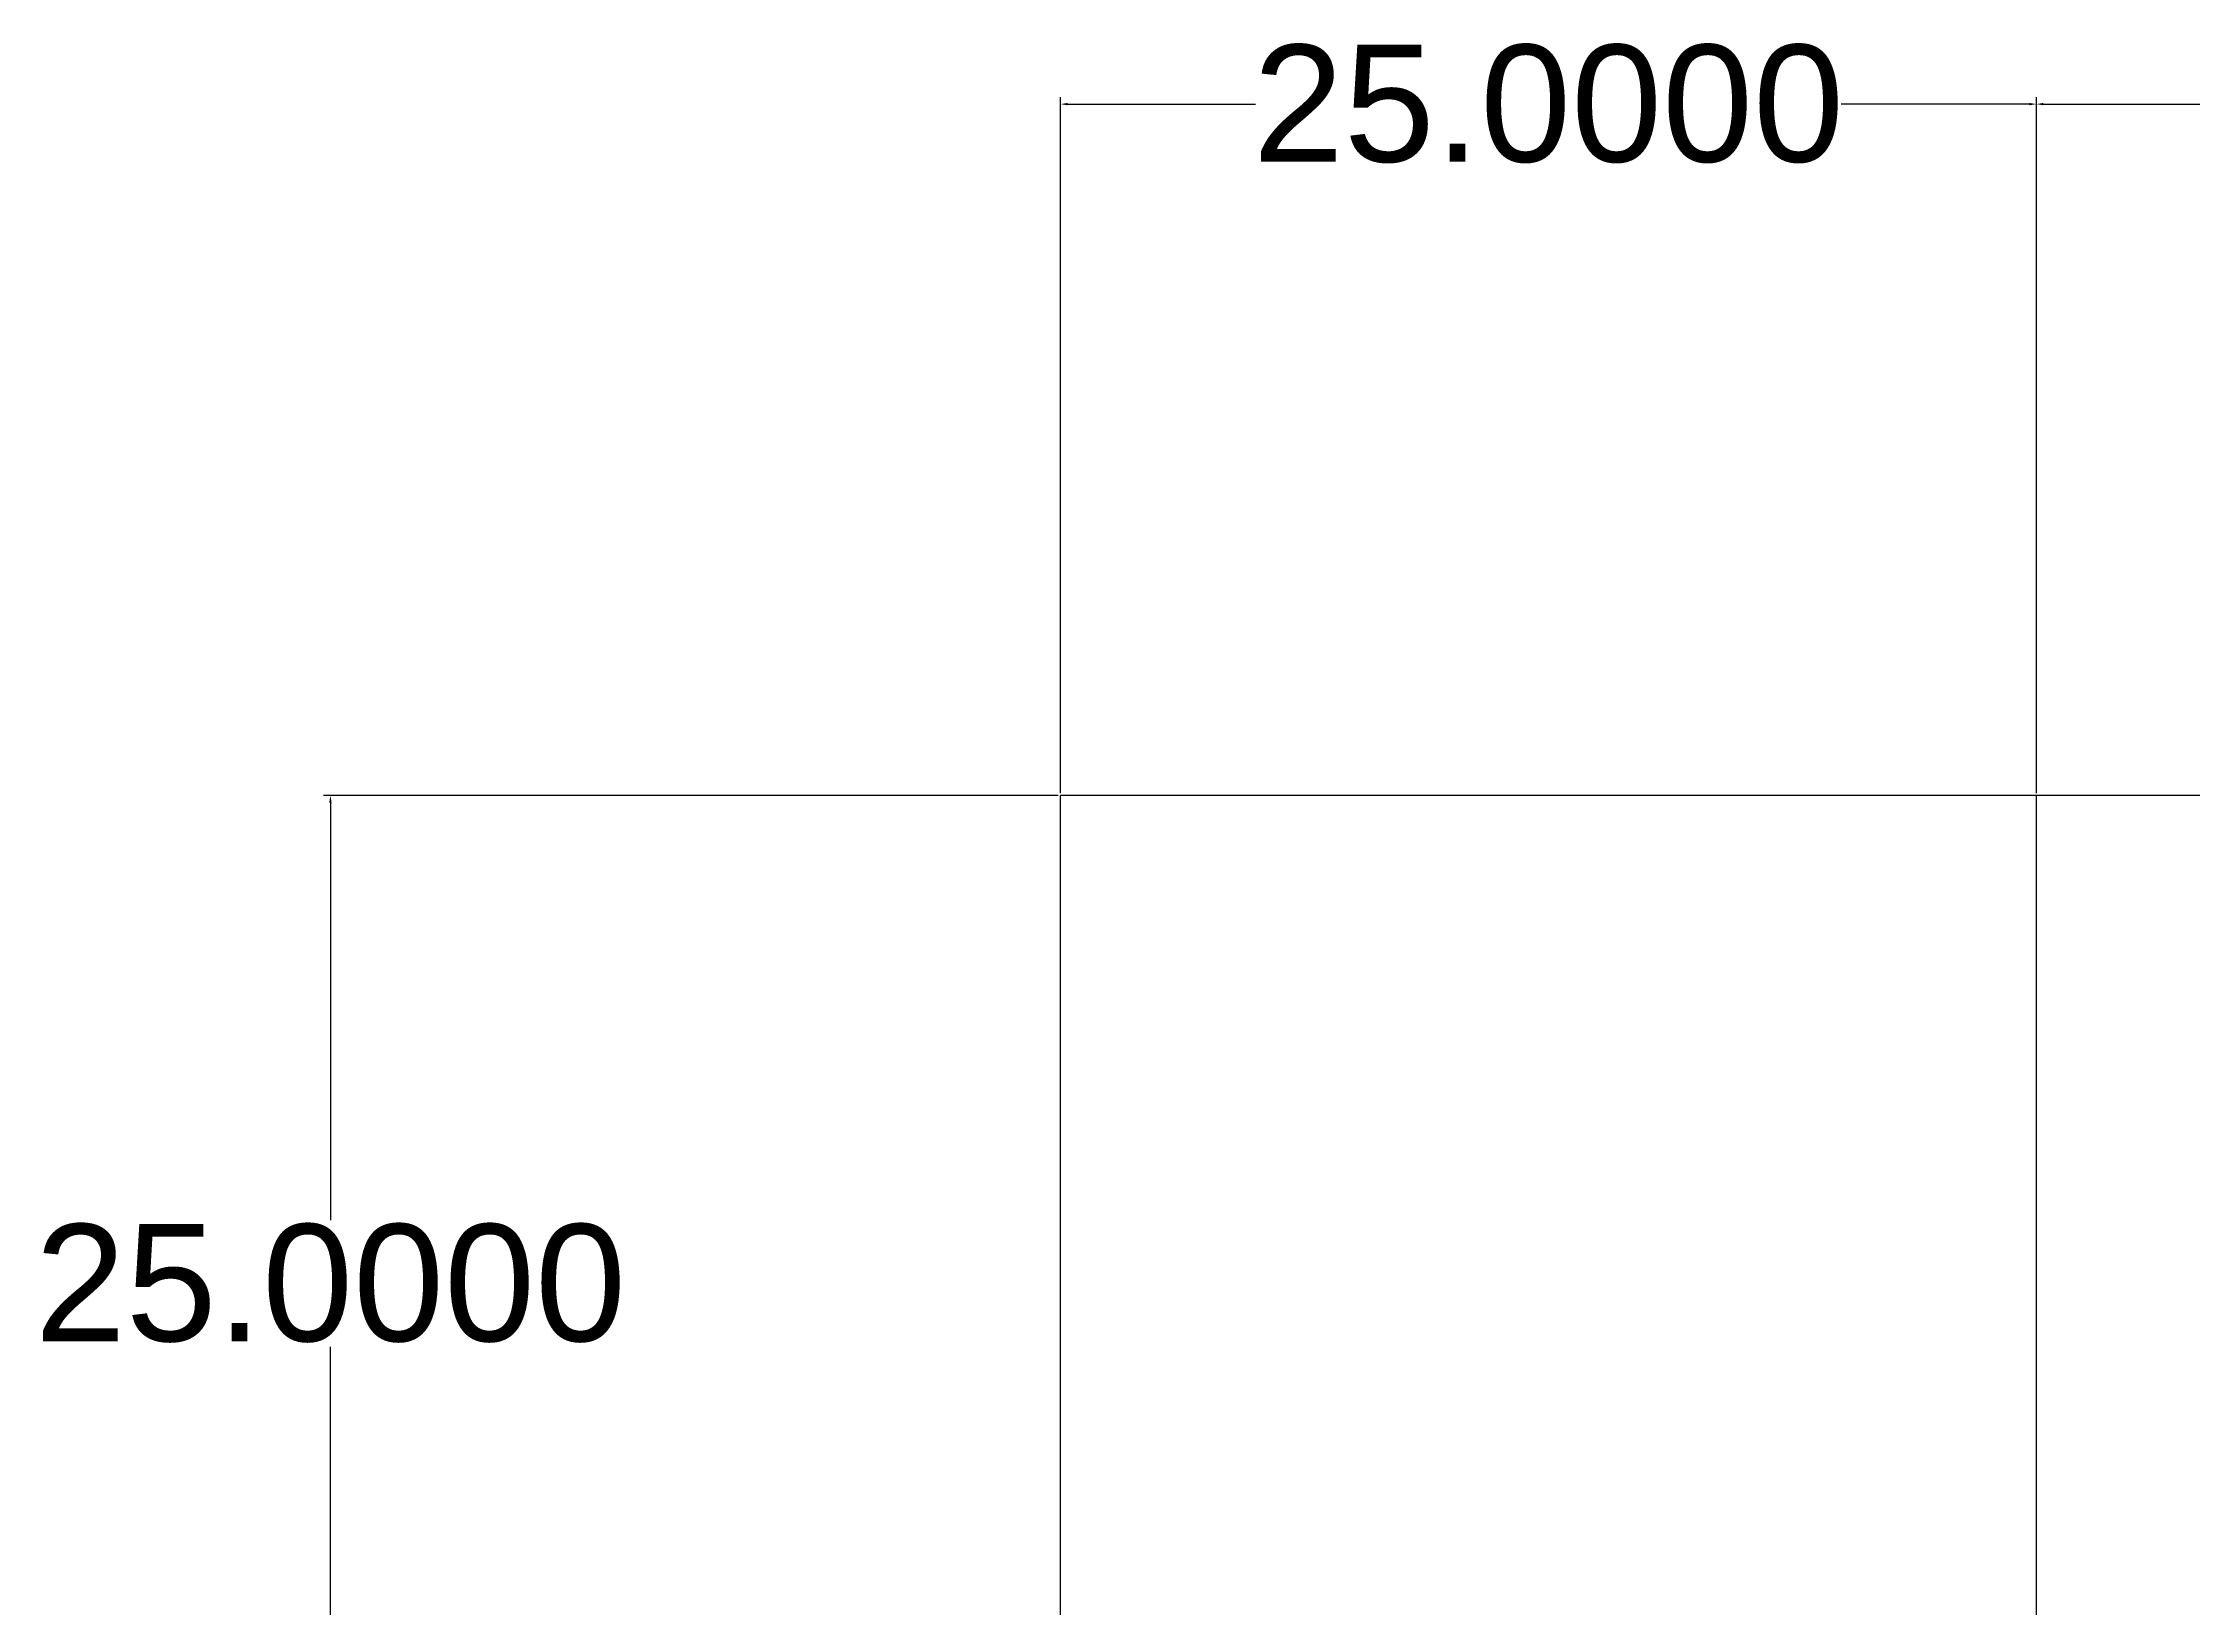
# Model space of a CAD drawing. Header units: millimetres. Extents: x 20 to 375, y 26 to 186.
# Drawn here: x 21.3 to 76.4, y 146 to 186.1 of the extents above; entities that cross this region are included whole.
import ezdxf

# ---------------------------------------------------------------- set-up
doc = ezdxf.new("R2010")
doc.units = ezdxf.units.MM
doc.header["$MEASUREMENT"] = 0
doc.layers.add('fold', color=150, linetype='Continuous')
doc.styles.get("Standard").update_dxf_attribs({"font": 'arial.ttf'})
doc.dimstyles.get("Standard").update_dxf_attribs({"dimtxt": 0.18, "dimasz": 0.18, "dimexe": 0.18, "dimexo": 0.0625, "dimgap": 0.09, "dimtad": 0, "dimtih": 1, "dimtoh": 1, "dimdec": 4, "dimzin": 0, "dimdsep": 46, "dimtxsty": 'Standard', "dimcen": 0.09, "dimadec": 0, "dimazin": 0, "dimtfac": 1, "dimtdec": 4, "dimtofl": 0, "dimtmove": 0, "dimatfit": 3, "dimfxl": 1, "dimtolj": 1, "dimtzin": 0, "dimarcsym": 0})

# ---------------------------------------------------------------- blocks, each defined once
blk = doc.blocks.new('*D52')
at = {"layer": 'Defpoints', "color": 0, "transparency": 16777216}
for p in [(72.411, 184.545), (72.411, 166.829), (156.411, 166.829)]:
    blk.add_point(p, dxfattribs=at)
at = {"layer": 'fold', "color": 0, "lineweight": -2, "transparency": 16777216}
for p, q in [((72.411, 166.891), (72.411, 184.725)), ((72.591, 184.545), (106.931, 184.545)), ((156.231, 184.545), (121.89, 184.545)), ((156.411, 166.891), (156.411, 184.725))]:
    blk.add_line(p, q, dxfattribs=at)
at = {"layer": 'fold', "color": 0, "transparency": 16777216}
for points in [[(72.591, 184.575), (72.591, 184.515), (72.411, 184.545)], [(156.231, 184.575), (156.231, 184.515), (156.411, 184.545)]]:
    blk.add_solid(points, dxfattribs=at)
at = {"layer": 'fold', "color": 0, "transparency": 16777216, "insert": (114.411, 184.545), "char_height": 0.18, "attachment_point": 5}
blk.add_mtext('\\A1;{\\H16.66667x;84.0000}', dxfattribs=at)
blk = doc.blocks.new('*D53')
at = {"layer": 'Defpoints', "color": 0, "transparency": 16777216}
for p in [(47.411, 184.545), (47.411, 166.829), (72.411, 166.829)]:
    blk.add_point(p, dxfattribs=at)
at = {"layer": 'fold', "color": 0, "lineweight": -2, "transparency": 16777216}
for p, q in [((47.411, 166.891), (47.411, 184.725)), ((47.591, 184.545), (52.408, 184.545)), ((72.231, 184.545), (67.414, 184.545)), ((72.411, 166.891), (72.411, 184.725))]:
    blk.add_line(p, q, dxfattribs=at)
at = {"layer": 'fold', "color": 0, "transparency": 16777216}
for points in [[(47.591, 184.575), (47.591, 184.515), (47.411, 184.545)], [(72.231, 184.575), (72.231, 184.515), (72.411, 184.545)]]:
    blk.add_solid(points, dxfattribs=at)
at = {"layer": 'fold', "color": 0, "transparency": 16777216, "insert": (59.911, 184.545), "char_height": 0.18, "attachment_point": 5}
blk.add_mtext('\\A1;{\\H16.66667x;25.0000}', dxfattribs=at)
blk = doc.blocks.new('*D54')
at = {"layer": 'Defpoints', "color": 0, "transparency": 16777216}
for p in [(47.411, 166.829), (28.707, 141.829), (47.411, 141.829)]:
    blk.add_point(p, dxfattribs=at)
at = {"layer": 'fold', "color": 0, "lineweight": -2, "transparency": 16777216}
for p, q in [((47.348, 166.829), (28.527, 166.829)), ((28.707, 166.649), (28.707, 155.951)), ((28.707, 142.009), (28.707, 152.707)), ((47.348, 141.829), (28.527, 141.829))]:
    blk.add_line(p, q, dxfattribs=at)
at = {"layer": 'fold', "color": 0, "transparency": 16777216}
for points in [[(28.677, 166.649), (28.737, 166.649), (28.707, 166.829)], [(28.677, 142.009), (28.737, 142.009), (28.707, 141.829)]]:
    blk.add_solid(points, dxfattribs=at)
at = {"layer": 'fold', "color": 0, "transparency": 16777216, "insert": (28.707, 154.329), "char_height": 0.18, "attachment_point": 5}
blk.add_mtext('\\A1;{\\H16.66667x;25.0000}', dxfattribs=at)

msp = doc.modelspace()

# ---------------------------------------------------------------- linework, layer by layer
for p, q in [((47.41071, 141.82889), (47.41071, 166.82889)), ((72.41071, 166.82889), (47.41071, 166.82889)), ((72.41071, 141.82889), (72.41071, 166.82889)), ((156.41071, 166.82889), (72.41071, 166.82889))]:
    msp.add_line(p, q)

# ---------------------------------------------------------------- dimensions: what is measured, and where the dimension line sits
at = {"layer": 'fold'}
for base, p1, p2, picture, middle in [((47.41071, 184.54479), (72.41071, 166.82889), (47.41071, 166.82889), '*D53', (59.91071, 184.54479)), ((72.41071, 184.54479), (156.41071, 166.82889), (72.41071, 166.82889), '*D52', (114.41071, 184.54479))]:
    dim = msp.add_linear_dim(base=base, p1=p1, p2=p2, text='{\\H16.66667x;<>}', dimstyle='Standard', override={"dimtmove": 1}, dxfattribs=at)
    dim.commit()
    dim.dimension.update_dxf_attribs({"geometry": picture, "text_midpoint": middle})
dim = msp.add_linear_dim(base=(28.70698, 141.82889), p1=(47.41071, 166.82889), p2=(47.41071, 141.82889), angle=90, text='{\\H16.66667x;<>}', dimstyle='Standard', dxfattribs=at)
dim.commit()
dim.dimension.update_dxf_attribs({"geometry": '*D54', "text_midpoint": (28.70698, 154.32889)})

doc.saveas('drawing.dxf')
